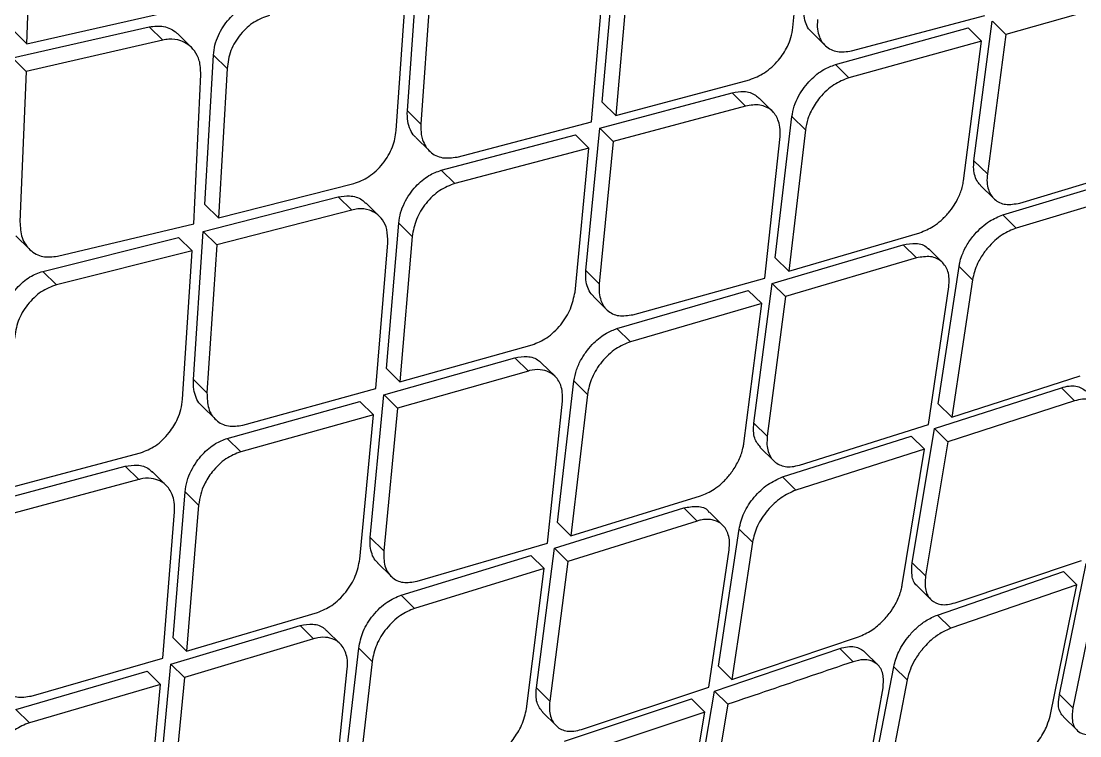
# Model space of a CAD drawing. Extents: x 525 to 613, y 487 to 635.
# Drawn here: x 534.818 to 535.925, y 578.359 to 579.106 of the extents above; entities that cross this region are included whole.
import ezdxf

# ---------------------------------------------------------------- set-up
doc = ezdxf.new("R2010")
doc.units = 0
doc.header["$MEASUREMENT"] = 0
doc.layers.add('1', color=4, linetype='Continuous')
doc.layers.add('STD TEST', color=3, linetype='Continuous')

# ---------------------------------------------------------------- blocks, each defined once
blk = doc.blocks.new('2023 VANGUARD')
at = {"layer": '1', "color": 3, "linetype": 'Continuous', "lineweight": 25}
for p, q in [((-34.1356, -13.6092), (-34.1303, -13.4495)), ((-33.3346, -13.5922), (-33.3196, -13.4422)), ((-33.7378, -13.6794), (-33.727, -13.5253)), ((-33.534, -13.6701), (-33.5206, -13.5185)), ((-33.7128, -13.5393), (-33.7237, -13.6933)), ((-33.5454, -13.6907), (-33.5322, -13.5389)), ((-33.5065, -13.5324), (-33.5199, -13.684)), ((-33.7494, -13.6999), (-33.7388, -13.5455)), ((-32.9737, -13.5604), (-33.1121, -13.5994)), ((-34.1356, -13.6092), (-33.9908, -13.5765)), ((-33.2733, -13.6165), (-33.1339, -13.5797)), ((-34.1509, -13.6239), (-34.0078, -13.5914)), ((-33.9935, -13.6055), (-34.0078, -13.5914)), ((-33.2902, -13.6309), (-33.1513, -13.5925)), ((-33.1373, -13.6064), (-33.1513, -13.5925)), ((-33.1453, -13.7314), (-33.1261, -13.5855)), ((-33.1121, -13.5994), (-33.126, -13.5855)), ((-34.1499, -13.595), (-34.1356, -13.6092)), ((-33.9935, -13.6055), (-34.1366, -13.6381)), ((-33.9635, -13.613), (-33.9778, -13.5988)), ((-33.3153, -13.5968), (-33.3011, -13.6107)), ((-33.1121, -13.5994), (-33.1313, -13.7452)), ((-33.1373, -13.6064), (-33.2762, -13.6448)), ((-33.1562, -13.7524), (-33.1373, -13.6064)), ((-34.1509, -13.624), (-34.1366, -13.6381)), ((-33.9496, -13.777), (-33.9406, -13.621)), ((-33.9264, -13.6351), (-33.9406, -13.621)), ((-34.1366, -13.6381), (-34.1429, -13.7951)), ((-33.9264, -13.6351), (-33.9354, -13.791)), ((-33.2762, -13.6447), (-33.2902, -13.6309)), ((-33.9611, -13.7975), (-33.9538, -13.6411)), ((-33.5199, -13.684), (-33.3799, -13.6467)), ((-33.5365, -13.6975), (-33.3981, -13.6603)), ((-33.3841, -13.6742), (-33.3981, -13.6603)), ((-33.5199, -13.684), (-33.534, -13.6701)), ((-33.3559, -13.6799), (-33.3699, -13.6661)), ((-33.7237, -13.6933), (-33.7378, -13.6794)), ((-33.3841, -13.6742), (-33.5225, -13.7114)), ((-33.6859, -13.7275), (-33.5454, -13.6907)), ((-33.3531, -13.8329), (-33.3356, -13.6853)), ((-33.3216, -13.6992), (-33.3356, -13.6853)), ((-33.7023, -13.7413), (-33.562, -13.7043)), ((-33.5479, -13.7182), (-33.562, -13.7043)), ((-33.5512, -13.8462), (-33.5365, -13.6975)), ((-33.5225, -13.7114), (-33.5365, -13.6975)), ((-33.3216, -13.6992), (-33.339, -13.8468)), ((-33.7291, -13.707), (-33.7148, -13.7211)), ((-33.5225, -13.7114), (-33.5372, -13.8601)), ((-33.364, -13.854), (-33.3481, -13.7061)), ((-33.5479, -13.7182), (-33.6882, -13.7552)), ((-33.5625, -13.8686), (-33.5479, -13.7182)), ((-33.1313, -13.7452), (-33.1453, -13.7314)), ((-33.0973, -13.7756), (-32.9609, -13.7347)), ((-33.7023, -13.7413), (-33.6882, -13.7552)), ((-33.1151, -13.788), (-32.979, -13.7469)), ((-33.9354, -13.791), (-33.7939, -13.7552)), ((-33.1385, -13.7571), (-33.1245, -13.7709)), ((-32.965, -13.7607), (-33.1011, -13.8018)), ((-33.9513, -13.8052), (-33.81, -13.7692)), ((-33.81, -13.7692), (-33.7959, -13.7832)), ((-33.9354, -13.791), (-33.9496, -13.777)), ((-33.767, -13.7896), (-33.781, -13.7757)), ((-33.7959, -13.7832), (-33.9371, -13.8193)), ((-33.1011, -13.8018), (-33.115, -13.788)), ((-34.1037, -13.8311), (-33.9611, -13.7975)), ((-33.7598, -13.9486), (-33.7469, -13.7966)), ((-33.7328, -13.8105), (-33.7469, -13.7966)), ((-34.1473, -13.8098), (-34.133, -13.8239)), ((-34.119, -13.847), (-33.977, -13.8117)), ((-33.9628, -13.8257), (-33.977, -13.8117)), ((-33.9616, -13.9599), (-33.9513, -13.8052)), ((-33.9371, -13.8192), (-33.9513, -13.8053)), ((-33.7328, -13.8105), (-33.7457, -13.9625)), ((-33.339, -13.8468), (-33.2019, -13.8066)), ((-33.9628, -13.8257), (-34.1048, -13.8611)), ((-33.9728, -13.9807), (-33.9628, -13.8257)), ((-33.9371, -13.8193), (-33.9474, -13.9739)), ((-33.7709, -13.9695), (-33.7582, -13.8172)), ((-33.3564, -13.8596), (-33.2195, -13.8192)), ((-33.2195, -13.8192), (-33.2055, -13.833)), ((-33.1783, -13.8377), (-33.1923, -13.8239)), ((-33.3531, -13.8329), (-33.339, -13.8468)), ((-33.2055, -13.833), (-33.3424, -13.8734)), ((-34.1048, -13.8611), (-34.119, -13.847)), ((-33.5372, -13.8601), (-33.5512, -13.8462)), ((-33.1826, -13.9855), (-33.1609, -13.8421)), ((-33.1469, -13.8559), (-33.1609, -13.8421)), ((-33.5019, -13.8923), (-33.364, -13.854)), ((-33.3754, -14.0056), (-33.3564, -13.8596)), ((-33.3424, -13.8734), (-33.3563, -13.8596)), ((-33.1469, -13.8559), (-33.1686, -13.9993)), ((-33.5186, -13.9068), (-33.3813, -13.8669)), ((-33.3673, -13.8807), (-33.3813, -13.8669)), ((-33.193, -14.007), (-33.1716, -13.8633)), ((-33.5435, -13.8729), (-33.5294, -13.8868)), ((-33.3673, -13.8807), (-33.5046, -13.9207)), ((-33.386, -14.027), (-33.3673, -13.8807)), ((-33.3424, -13.8734), (-33.3614, -14.0194)), ((-33.5046, -13.9207), (-33.5186, -13.9068)), ((-33.7457, -13.9625), (-33.6073, -13.9237)), ((-33.7623, -13.9761), (-33.6254, -13.9374)), ((-33.6113, -13.9513), (-33.6254, -13.9374)), ((-33.7457, -13.9625), (-33.7598, -13.9486)), ((-33.5834, -13.9567), (-33.5974, -13.9429)), ((-33.9474, -13.9739), (-33.9616, -13.9599)), ((-33.6113, -13.9513), (-33.7482, -13.99)), ((-33.1686, -13.9993), (-33.0343, -13.9563)), ((-33.91, -14.0078), (-33.7709, -13.9695)), ((-33.5807, -14.1096), (-33.5636, -13.9618)), ((-33.5495, -13.9756), (-33.5635, -13.9618)), ((-33.1867, -14.0113), (-33.0539, -13.9686)), ((-33.04, -13.9824), (-33.0539, -13.9686)), ((-33.7766, -14.1252), (-33.7623, -13.9761)), ((-33.7622, -13.9761), (-33.7482, -13.99)), ((-33.5495, -13.9756), (-33.5667, -14.1235)), ((-33.9529, -13.9875), (-33.9386, -14.0016)), ((-33.9262, -14.0216), (-33.7874, -13.9831)), ((-33.7733, -13.9971), (-33.7874, -13.9831)), ((-33.7482, -13.99), (-33.7625, -14.1391)), ((-33.5913, -14.131), (-33.5757, -13.9828)), ((-33.1686, -13.9993), (-33.1826, -13.9855)), ((-33.04, -13.9824), (-33.1727, -14.0252)), ((-33.7733, -13.9971), (-33.9121, -14.0356)), ((-33.7875, -14.1479), (-33.7733, -13.9971)), ((-33.3614, -14.0194), (-33.3754, -14.0056)), ((-33.3278, -14.0495), (-33.193, -14.007)), ((-33.2099, -14.1516), (-33.1867, -14.0113)), ((-33.1727, -14.0252), (-33.1866, -14.0114)), ((-33.9121, -14.0356), (-33.9262, -14.0216)), ((-33.3456, -14.0619), (-33.2111, -14.0191)), ((-33.1971, -14.033), (-33.2111, -14.0191)), ((-33.1727, -14.0252), (-33.196, -14.1654)), ((-34.1569, -14.0738), (-34.0168, -14.0366)), ((-33.3687, -14.0312), (-33.3547, -14.0451)), ((-33.1971, -14.033), (-33.3316, -14.0757)), ((-33.2203, -14.1748), (-33.1971, -14.033)), ((-34.1727, -14.0881), (-34.0328, -14.0507)), ((-34.0187, -14.0647), (-34.0328, -14.0507)), ((-33.99, -14.0708), (-34.004, -14.0569)), ((-34.0187, -14.0647), (-34.1585, -14.1021)), ((-33.3455, -14.0619), (-33.3316, -14.0757)), ((-33.9827, -14.23), (-33.9702, -14.0775)), ((-33.9561, -14.0914), (-33.9702, -14.0775)), ((-33.5667, -14.1235), (-33.4312, -14.0817)), ((-33.9561, -14.0914), (-33.9686, -14.2439)), ((-33.9935, -14.2512), (-33.9813, -14.0984)), ((-33.584, -14.1363), (-33.4488, -14.0943)), ((-33.4488, -14.0943), (-33.4348, -14.1081)), ((-33.4079, -14.1125), (-33.4219, -14.0987)), ((-33.5667, -14.1235), (-33.5807, -14.1096)), ((-33.4348, -14.1081), (-33.57, -14.1502)), ((-33.7625, -14.1391), (-33.7766, -14.1252)), ((-33.4126, -14.2598), (-33.3909, -14.1164)), ((-33.3769, -14.1302), (-33.3909, -14.1164)), ((-33.7276, -14.1709), (-33.5913, -14.131)), ((-33.6029, -14.2824), (-33.584, -14.1363)), ((-33.57, -14.1502), (-33.584, -14.1363)), ((-33.3769, -14.1302), (-33.3986, -14.2736)), ((-33.7443, -14.1854), (-33.6086, -14.1439)), ((-33.5946, -14.1577), (-33.6086, -14.1439)), ((-33.4227, -14.2817), (-33.4013, -14.138)), ((-33.7689, -14.1518), (-33.7548, -14.1657)), ((-33.5946, -14.1577), (-33.7303, -14.1993)), ((-33.6132, -14.3042), (-33.5946, -14.1577)), ((-33.57, -14.1502), (-33.5889, -14.2963)), ((-33.196, -14.1654), (-33.2099, -14.1516)), ((-33.1649, -14.1934), (-33.0328, -14.1494)), ((-33.056, -14.2894), (-33.0278, -14.1524)), ((-33.1833, -14.2062), (-33.0516, -14.1607)), ((-33.0377, -14.1746), (-33.0516, -14.1607)), ((-33.0138, -14.1663), (-33.042, -14.3032)), ((-33.2044, -14.1761), (-33.1904, -14.1899)), ((-33.0377, -14.1746), (-33.1694, -14.22)), ((-33.0656, -14.3118), (-33.0377, -14.1746)), ((-33.7303, -14.1993), (-33.7443, -14.1854)), ((-33.9686, -14.2439), (-33.8318, -14.2035)), ((-33.1694, -14.22), (-33.1833, -14.2062)), ((-33.9851, -14.2575), (-33.8498, -14.2173)), ((-33.8358, -14.2311), (-33.8498, -14.2173)), ((-33.8082, -14.2362), (-33.8222, -14.2224)), ((-33.9686, -14.2439), (-33.9827, -14.23)), ((-33.8358, -14.2311), (-33.971, -14.2714)), ((-33.3986, -14.2736), (-33.266, -14.229)), ((-33.8057, -14.3889), (-33.7887, -14.2409)), ((-33.7747, -14.2548), (-33.7887, -14.2409)), ((-33.4167, -14.2857), (-33.2856, -14.2412)), ((-33.2717, -14.2551), (-33.2856, -14.2412)), ((-33.2458, -14.2584), (-33.2598, -14.2446)), ((-34.1311, -14.2909), (-33.9935, -14.2512)), ((-33.9991, -14.4069), (-33.9851, -14.2575)), ((-33.9851, -14.2575), (-33.971, -14.2714)), ((-33.7747, -14.2548), (-33.7917, -14.4028)), ((-34.1473, -14.3048), (-34.01, -14.2648)), ((-33.9959, -14.2788), (-34.01, -14.2648)), ((-33.816, -14.4107), (-33.8006, -14.2623)), ((-33.3986, -14.2736), (-33.4126, -14.2598)), ((-33.2557, -14.3989), (-33.2292, -14.2602)), ((-33.2152, -14.2741), (-33.2292, -14.2602)), ((-33.9959, -14.2788), (-34.1331, -14.3188)), ((-34.0098, -14.4299), (-33.9959, -14.2788)), ((-33.971, -14.2714), (-33.9851, -14.4208)), ((-33.2152, -14.2741), (-33.2417, -14.4127)), ((-33.5889, -14.2963), (-33.6029, -14.2824)), ((-33.5558, -14.3258), (-33.4227, -14.2817)), ((-33.4401, -14.4258), (-33.4167, -14.2857)), ((-33.4027, -14.2995), (-33.4167, -14.2857)), ((-33.2653, -14.4213), (-33.2403, -14.2824)), ((-33.042, -14.3032), (-33.056, -14.2894)), ((-33.5736, -14.3382), (-33.4408, -14.2938)), ((-33.4268, -14.3076), (-33.4408, -14.2938)), ((-33.4027, -14.2995), (-33.4261, -14.4396)), ((-34.1473, -14.3048), (-34.1331, -14.3188)), ((-33.5964, -14.3079), (-33.5823, -14.3218)), ((-33.4268, -14.3076), (-33.5596, -14.352)), ((-33.4501, -14.4493), (-33.4268, -14.3076)), ((-33.0517, -14.3126), (-33.0375, -14.3266))]:
    blk.add_line(p, q, dxfattribs=at)
for points, knots in [([(-26.2566, -9.0066), (-26.2864, -9.0326), (-26.3462, -9.0848), (-26.4359, -9.1634), (-26.5259, -9.2425), (-26.6162, -9.322), (-26.7068, -9.4021), (-26.7976, -9.4826), (-26.9625, -9.6292), (-27.2007, -9.8424), (-27.5634, -10.1702), (-27.9771, -10.5489), (-28.6449, -11.1694), (-29.5104, -11.9931), (-30.387, -12.8555), (-31.0802, -13.5544), (-31.5958, -14.0829), (-32.1064, -14.615), (-32.5004, -15.0325), (-32.7801, -15.3322), (-32.9483, -15.5135), (-33.1156, -15.6948), (-33.282, -15.8763), (-33.4475, -16.0578), (-33.6121, -16.2395), (-33.7759, -16.4212), (-33.9388, -16.6031), (-34.1008, -16.785), (-34.2619, -16.967), (-34.4222, -17.1491), (-34.5284, -17.2708), (-34.5815, -17.3315)], [0, 0, 0, 0, 0.010126, 0.020295, 0.030505, 0.040758, 0.051054, 0.061392, 0.071773, 0.107388, 0.142994, 0.196448, 0.250296, 0.375054, 0.500194, 0.562652, 0.625129, 0.687783, 0.750122, 0.771141, 0.792123, 0.813067, 0.833974, 0.854846, 0.875682, 0.896484, 0.917252, 0.937986, 0.958689, 0.97936, 1, 1, 1, 1]), ([(-34.2953, -16.3564), (-34.1482, -16.2012), (-33.8522, -15.8888), (-33.42, -15.4314), (-33.0101, -14.9978), (-32.6366, -14.6027), (-32.2647, -14.2094), (-31.8859, -13.8093), (-31.4915, -13.3934), (-31.1636, -13.0484), (-30.8998, -12.7711), (-30.6977, -12.5589), (-30.4946, -12.3458), (-30.2801, -12.1209), (-30.0435, -11.873), (-29.7782, -11.5954), (-29.4728, -11.2761), (-29.1252, -10.9132), (-28.7335, -10.5043), (-28.3069, -10.0592), (-27.8593, -9.5924), (-27.5544, -9.2736), (-27.4031, -9.1154)], [0, 0, 0, 0, 0.064164, 0.129134, 0.188798, 0.243179, 0.292266, 0.351199, 0.408496, 0.464259, 0.494029, 0.523343, 0.552199, 0.582361, 0.616634, 0.655054, 0.697624, 0.749251, 0.805912, 0.867594, 0.93432, 1, 1, 1, 1]), ([(-26.5548, -9.3729), (-26.8823, -9.6598), (-27.5372, -10.2335), (-28.505, -11.1178), (-29.4609, -12.0181), (-30.4026, -12.9353), (-31.3297, -13.8678), (-32.2405, -14.8151), (-33.1358, -15.775), (-33.7174, -16.4252), (-34.0082, -16.7503)], [0, 0, 0, 0, 0.125, 0.25, 0.375, 0.5, 0.625, 0.75, 0.875, 1, 1, 1, 1]), ([(-30.8971, -12.6971), (-31.3091, -13.1322), (-31.9424, -13.8012), (-33.0721, -15.0172), (-33.7928, -15.7949), (-34.2948, -16.3366)], [0, 0, 0, 0, 0.360925, 0.55487, 1, 1, 1, 1]), ([(-33.9406, -13.621), (-33.9402, -13.6175), (-33.9395, -13.6107), (-33.9357, -13.6005), (-33.9307, -13.5913), (-33.9227, -13.5808), (-33.9111, -13.5706), (-33.901, -13.5671), (-33.8963, -13.5655)], [0, 0, 0, 0, 0.146292, 0.286396, 0.420382, 0.548332, 0.785443, 1, 1, 1, 1]), ([(-33.3151, -13.5966), (-33.3158, -13.596), (-33.3183, -13.5939), (-33.3211, -13.5884), (-33.3235, -13.5801), (-33.3232, -13.5735), (-33.323, -13.5701)], [0, 0, 0, 0, 0.099603, 0.383046, 0.683172, 1, 1, 1, 1]), ([(-33.8821, -13.5795), (-33.8875, -13.5814), (-33.8984, -13.5853), (-33.9129, -13.5988), (-33.9237, -13.6162), (-33.9255, -13.6287), (-33.9264, -13.6351)], [0, 0, 0, 0, 0.242262, 0.488911, 0.741124, 1, 1, 1, 1]), ([(-34.0078, -13.5914), (-34.0026, -13.5908), (-33.9946, -13.5899), (-33.9851, -13.5933), (-33.9803, -13.5963), (-33.9782, -13.5985), (-33.9779, -13.5989)], [0, 0, 0, 0, 0.451408, 0.698167, 0.958589, 1, 1, 1, 1]), ([(-33.3799, -13.6467), (-33.3747, -13.6447), (-33.3667, -13.6417), (-33.3566, -13.6336), (-33.3479, -13.6247), (-33.341, -13.6139), (-33.3362, -13.6022), (-33.3351, -13.5956), (-33.3346, -13.5922)], [0, 0, 0, 0, 0.241206, 0.368519, 0.499922, 0.716933, 0.850313, 1, 1, 1, 1]), ([(-33.309, -13.5839), (-33.3091, -13.5874), (-33.3094, -13.5937), (-33.3069, -13.6034), (-33.3019, -13.6108), (-33.295, -13.6154), (-33.2862, -13.6184), (-33.2785, -13.6173), (-33.2733, -13.6165)], [0, 0, 0, 0, 0.153876, 0.288663, 0.500174, 0.629794, 0.756458, 1, 1, 1, 1]), ([(-33.9538, -13.6411), (-33.954, -13.6362), (-33.9544, -13.6269), (-33.9598, -13.6165), (-33.9667, -13.6097), (-33.9757, -13.6052), (-33.9852, -13.6035), (-33.9915, -13.605), (-33.9935, -13.6055)], [0, 0, 0, 0, 0.213576, 0.401913, 0.564955, 0.702662, 0.901439, 1, 1, 1, 1]), ([(-33.3356, -13.6853), (-33.335, -13.6817), (-33.3337, -13.6745), (-33.329, -13.6641), (-33.3231, -13.6548), (-33.3145, -13.6449), (-33.3033, -13.6357), (-33.2943, -13.6324), (-33.2902, -13.6309)], [0, 0, 0, 0, 0.159713, 0.309549, 0.44951, 0.579601, 0.809261, 1, 1, 1, 1]), ([(-33.2762, -13.6447), (-33.2814, -13.6468), (-33.2894, -13.6499), (-33.2995, -13.6579), (-33.3081, -13.6668), (-33.3148, -13.6771), (-33.3197, -13.6888), (-33.3209, -13.6953), (-33.3216, -13.6992)], [0, 0, 0, 0, 0.242795, 0.369651, 0.499827, 0.71533, 0.831951, 1, 1, 1, 1]), ([(-33.3981, -13.6603), (-33.394, -13.6596), (-33.385, -13.6581), (-33.3754, -13.6611), (-33.3712, -13.6651), (-33.37, -13.6662)], [0, 0, 0, 0, 0.377912, 0.821944, 1, 1, 1, 1]), ([(-33.729, -13.7069), (-33.7294, -13.7065), (-33.7319, -13.7044), (-33.735, -13.6989), (-33.7379, -13.6902), (-33.7379, -13.683), (-33.7378, -13.6794)], [0, 0, 0, 0, 0.065703, 0.356361, 0.667785, 1, 1, 1, 1]), ([(-33.3481, -13.7061), (-33.348, -13.7027), (-33.3478, -13.6964), (-33.3504, -13.6868), (-33.3554, -13.6795), (-33.3624, -13.675), (-33.3712, -13.6722), (-33.379, -13.6734), (-33.3841, -13.6742)], [0, 0, 0, 0, 0.153853, 0.288628, 0.500144, 0.631393, 0.758604, 1, 1, 1, 1]), ([(-33.7237, -13.6933), (-33.7237, -13.697), (-33.7238, -13.7027), (-33.7211, -13.7129), (-33.7162, -13.7209), (-33.7082, -13.7262), (-33.6991, -13.7293), (-33.6911, -13.7282), (-33.6859, -13.7275)], [0, 0, 0, 0, 0.159802, 0.250596, 0.499748, 0.631324, 0.758682, 1, 1, 1, 1]), ([(-33.7939, -13.7552), (-33.7885, -13.7533), (-33.7804, -13.7502), (-33.7704, -13.7421), (-33.7634, -13.7346), (-33.7576, -13.7261), (-33.7517, -13.7144), (-33.7503, -13.7056), (-33.7494, -13.6999)], [0, 0, 0, 0, 0.243219, 0.370113, 0.500156, 0.633015, 0.760749, 1, 1, 1, 1]), ([(-33.1384, -13.7569), (-33.1394, -13.7559), (-33.1419, -13.7534), (-33.1444, -13.7477), (-33.146, -13.7402), (-33.1455, -13.7343), (-33.1453, -13.7314)], [0, 0, 0, 0, 0.170874, 0.440774, 0.717137, 1, 1, 1, 1]), ([(-33.7469, -13.7966), (-33.7464, -13.793), (-33.7453, -13.7859), (-33.7412, -13.7756), (-33.7357, -13.7663), (-33.7275, -13.756), (-33.7161, -13.7463), (-33.7067, -13.7429), (-33.7023, -13.7412)], [0, 0, 0, 0, 0.153093, 0.29815, 0.435198, 0.564266, 0.797627, 1, 1, 1, 1]), ([(-33.1313, -13.7452), (-33.1316, -13.7482), (-33.132, -13.754), (-33.1301, -13.7635), (-33.1243, -13.7726), (-33.1127, -13.7784), (-33.1025, -13.7765), (-33.0973, -13.7756)], [0, 0, 0, 0, 0.138076, 0.267744, 0.500914, 0.748825, 1, 1, 1, 1]), ([(-33.6882, -13.7552), (-33.6935, -13.7572), (-33.7016, -13.7603), (-33.7116, -13.7684), (-33.7206, -13.7781), (-33.7295, -13.7926), (-33.7317, -13.8045), (-33.7328, -13.8105)], [0, 0, 0, 0, 0.244753, 0.371429, 0.500714, 0.75009, 1, 1, 1, 1]), ([(-33.2019, -13.8066), (-33.1971, -13.8047), (-33.1894, -13.8016), (-33.1793, -13.7937), (-33.1698, -13.784), (-33.1618, -13.7716), (-33.1575, -13.7599), (-33.1565, -13.7543), (-33.1562, -13.7524)], [0, 0, 0, 0, 0.228975, 0.359375, 0.50004, 0.749358, 0.915915, 1, 1, 1, 1]), ([(-33.81, -13.7692), (-33.806, -13.7686), (-33.7971, -13.7672), (-33.7871, -13.7704), (-33.7825, -13.7746), (-33.7811, -13.7759)], [0, 0, 0, 0, 0.358614, 0.798429, 1, 1, 1, 1]), ([(-33.7582, -13.8172), (-33.7583, -13.8124), (-33.7584, -13.8033), (-33.7632, -13.7932), (-33.7698, -13.7865), (-33.7784, -13.7823), (-33.7877, -13.7808), (-33.7938, -13.7826), (-33.7959, -13.7832)], [0, 0, 0, 0, 0.211658, 0.398605, 0.560792, 0.698186, 0.897981, 1, 1, 1, 1]), ([(-33.1609, -13.8421), (-33.1607, -13.8408), (-33.1601, -13.837), (-33.1577, -13.8292), (-33.1527, -13.8188), (-33.1452, -13.8086), (-33.1371, -13.8005), (-33.1273, -13.7929), (-33.1198, -13.7899), (-33.1151, -13.788)], [0, 0, 0, 0, 0.057416, 0.170564, 0.339231, 0.511546, 0.648991, 0.776359, 1, 1, 1, 1]), ([(-34.1429, -13.7951), (-34.1426, -13.8009), (-34.1419, -13.8124), (-34.1345, -13.8234), (-34.1263, -13.8291), (-34.117, -13.8326), (-34.1089, -13.8317), (-34.1037, -13.8311)], [0, 0, 0, 0, 0.249719, 0.499151, 0.632688, 0.760764, 1, 1, 1, 1]), ([(-33.1011, -13.8018), (-33.106, -13.8038), (-33.1137, -13.8069), (-33.1238, -13.8149), (-33.1292, -13.8204), (-33.1328, -13.8248), (-33.1367, -13.83), (-33.1432, -13.8406), (-33.1455, -13.8502), (-33.1469, -13.8559)], [0, 0, 0, 0, 0.232664, 0.362081, 0.499902, 0.528605, 0.579993, 0.750383, 1, 1, 1, 1]), ([(-33.2195, -13.8192), (-33.2149, -13.8184), (-33.2053, -13.8166), (-33.1963, -13.8198), (-33.193, -13.8235), (-33.1924, -13.8241)], [0, 0, 0, 0, 0.436592, 0.902108, 1, 1, 1, 1]), ([(-33.1716, -13.8633), (-33.1714, -13.8604), (-33.1709, -13.8546), (-33.1727, -13.8451), (-33.1785, -13.836), (-33.1901, -13.8303), (-33.2004, -13.8321), (-33.2055, -13.833)], [0, 0, 0, 0, 0.137117, 0.26647, 0.500916, 0.751669, 1, 1, 1, 1]), ([(-34.1628, -13.9031), (-34.1624, -13.8995), (-34.1616, -13.8925), (-34.1579, -13.8821), (-34.1527, -13.8727), (-34.1447, -13.8623), (-34.1334, -13.8521), (-34.1236, -13.8487), (-34.119, -13.847)], [0, 0, 0, 0, 0.149618, 0.292113, 0.427546, 0.555988, 0.791212, 1, 1, 1, 1]), ([(-33.5433, -13.8727), (-33.5441, -13.872), (-33.5467, -13.8696), (-33.5495, -13.864), (-33.5516, -13.8559), (-33.5513, -13.8495), (-33.5512, -13.8462)], [0, 0, 0, 0, 0.129217, 0.406647, 0.696893, 1, 1, 1, 1]), ([(-33.5372, -13.8601), (-33.5373, -13.8634), (-33.5376, -13.8695), (-33.5352, -13.8793), (-33.5291, -13.8887), (-33.5173, -13.8947), (-33.507, -13.8931), (-33.5019, -13.8923)], [0, 0, 0, 0, 0.14642, 0.27883, 0.500793, 0.753754, 1, 1, 1, 1]), ([(-34.1048, -13.8611), (-34.1102, -13.8631), (-34.1185, -13.8661), (-34.1284, -13.8744), (-34.1373, -13.8841), (-34.1459, -13.8989), (-34.1477, -13.9111), (-34.1486, -13.9172)], [0, 0, 0, 0, 0.245744, 0.372149, 0.500747, 0.749895, 1, 1, 1, 1]), ([(-33.6073, -13.9237), (-33.6021, -13.9217), (-33.5942, -13.9186), (-33.5843, -13.9104), (-33.5796, -13.9055), (-33.5774, -13.9028), (-33.5774, -13.9028), (-33.5733, -13.8977), (-33.5662, -13.886), (-33.5637, -13.8744), (-33.5624, -13.8686)], [0, 0, 0, 0, 0.23892, 0.367188, 0.500548, 0.500654, 0.50068, 0.50069, 0.750454, 1, 1, 1, 1]), ([(-33.5636, -13.9618), (-33.5628, -13.9578), (-33.5615, -13.9502), (-33.5563, -13.9391), (-33.55, -13.9296), (-33.5413, -13.9198), (-33.5306, -13.9113), (-33.5223, -13.9082), (-33.5186, -13.9068)], [0, 0, 0, 0, 0.171103, 0.329092, 0.473953, 0.605681, 0.828862, 1, 1, 1, 1]), ([(-33.5046, -13.9207), (-33.5097, -13.9227), (-33.5176, -13.9259), (-33.5276, -13.934), (-33.5367, -13.9436), (-33.5458, -13.9581), (-33.5483, -13.9698), (-33.5495, -13.9756)], [0, 0, 0, 0, 0.240132, 0.367928, 0.500568, 0.750061, 1, 1, 1, 1]), ([(-33.6254, -13.9374), (-33.621, -13.9366), (-33.6118, -13.935), (-33.6024, -13.9382), (-33.5985, -13.9421), (-33.5976, -13.943)], [0, 0, 0, 0, 0.401472, 0.853396, 1, 1, 1, 1]), ([(-33.9527, -13.9874), (-33.9533, -13.9868), (-33.9559, -13.9847), (-33.959, -13.979), (-33.9617, -13.9704), (-33.9616, -13.9635), (-33.9616, -13.9599)], [0, 0, 0, 0, 0.091838, 0.377154, 0.679856, 1, 1, 1, 1]), ([(-33.5757, -13.9828), (-33.5756, -13.9797), (-33.5754, -13.9737), (-33.5777, -13.964), (-33.5826, -13.9565), (-33.5904, -13.9515), (-33.5989, -13.9494), (-33.607, -13.9497), (-33.6109, -13.9511), (-33.6113, -13.9513)], [0, 0, 0, 0, 0.143601, 0.271942, 0.50178, 0.626186, 0.796217, 0.97755, 1, 1, 1, 1]), ([(-33.0539, -13.9686), (-33.0512, -13.9679), (-33.0458, -13.9665), (-33.0362, -13.9666), (-33.0311, -13.9701), (-33.0277, -13.9723)], [0, 0, 0, 0, 0.26013, 0.514274, 1, 1, 1, 1]), ([(-34.0168, -14.0366), (-34.0115, -14.0346), (-34.0035, -14.0315), (-33.9936, -14.0233), (-33.9852, -14.0141), (-33.9786, -14.0031), (-33.9742, -13.991), (-33.9733, -13.9843), (-33.9728, -13.9807)], [0, 0, 0, 0, 0.241174, 0.368535, 0.499987, 0.714854, 0.848739, 1, 1, 1, 1]), ([(-33.9474, -13.9739), (-33.9472, -13.9796), (-33.9469, -13.9909), (-33.9399, -14.0014), (-33.9321, -14.0066), (-33.923, -14.0098), (-33.9151, -14.0085), (-33.91, -14.0078)], [0, 0, 0, 0, 0.249605, 0.499296, 0.629507, 0.756481, 1, 1, 1, 1]), ([(-33.0081, -14.0102), (-33.0078, -14.0051), (-33.0071, -13.9949), (-33.0137, -13.9845), (-33.0228, -13.9805), (-33.0319, -13.9803), (-33.0372, -13.9817), (-33.04, -13.9824)], [0, 0, 0, 0, 0.248863, 0.499685, 0.735133, 0.864012, 1, 1, 1, 1]), ([(-33.3684, -14.0309), (-33.3708, -14.028), (-33.3746, -14.0234), (-33.3761, -14.0141), (-33.3756, -14.0085), (-33.3754, -14.0056)], [0, 0, 0, 0, 0.458965, 0.727803, 1, 1, 1, 1]), ([(-33.9702, -14.0775), (-33.9697, -14.0737), (-33.9687, -14.0665), (-33.9643, -14.0557), (-33.9587, -14.0463), (-33.9504, -14.0361), (-33.9394, -14.0266), (-33.9303, -14.0232), (-33.9262, -14.0216)], [0, 0, 0, 0, 0.158908, 0.308135, 0.447695, 0.57761, 0.80767, 1, 1, 1, 1]), ([(-33.3614, -14.0194), (-33.3616, -14.0224), (-33.3621, -14.0281), (-33.3603, -14.0376), (-33.3546, -14.0469), (-33.345, -14.0511), (-33.3356, -14.0515), (-33.3304, -14.0501), (-33.3278, -14.0495)], [0, 0, 0, 0, 0.134426, 0.262768, 0.500251, 0.745083, 0.871407, 1, 1, 1, 1]), ([(-33.9121, -14.0356), (-33.9173, -14.0376), (-33.9253, -14.0408), (-33.9352, -14.049), (-33.9433, -14.0578), (-33.9498, -14.0684), (-33.9545, -14.0804), (-33.9556, -14.0876), (-33.9561, -14.0914)], [0, 0, 0, 0, 0.242285, 0.369251, 0.499846, 0.698207, 0.836269, 1, 1, 1, 1]), ([(-33.4312, -14.0817), (-33.4265, -14.0797), (-33.4189, -14.0766), (-33.409, -14.0687), (-33.404, -14.0635), (-33.4012, -14.0601), (-33.3999, -14.0585), (-33.396, -14.0533), (-33.3907, -14.0442), (-33.3873, -14.0345), (-33.3863, -14.0288), (-33.386, -14.0272), (-33.386, -14.027)], [0, 0, 0, 0, 0.225575, 0.356775, 0.499374, 0.499557, 0.525967, 0.576483, 0.749368, 0.926649, 0.991448, 1, 1, 1, 1]), ([(-34.0328, -14.0507), (-34.0286, -14.05), (-34.0195, -14.0485), (-34.0097, -14.0518), (-34.0054, -14.0559), (-34.0042, -14.0571)], [0, 0, 0, 0, 0.379362, 0.826164, 1, 1, 1, 1]), ([(-33.9813, -14.0984), (-33.9813, -14.0949), (-33.9812, -14.0884), (-33.984, -14.0784), (-33.9892, -14.0707), (-33.9971, -14.0654), (-34.0058, -14.063), (-34.0141, -14.063), (-34.0182, -14.0645), (-34.0187, -14.0647)], [0, 0, 0, 0, 0.153146, 0.283134, 0.502402, 0.626627, 0.793329, 0.975025, 1, 1, 1, 1]), ([(-33.4488, -14.0943), (-33.444, -14.0934), (-33.4344, -14.0917), (-33.4251, -14.0943), (-33.4226, -14.0985), (-33.4222, -14.099)], [0, 0, 0, 0, 0.456706, 0.929213, 1, 1, 1, 1]), ([(-33.4013, -14.138), (-33.4011, -14.1351), (-33.4006, -14.1295), (-33.4023, -14.12), (-33.4074, -14.1116), (-33.416, -14.107), (-33.4241, -14.106), (-33.4304, -14.1066), (-33.4336, -14.1077), (-33.4348, -14.1081)], [0, 0, 0, 0, 0.133191, 0.26104, 0.49973, 0.688434, 0.83475, 0.938579, 1, 1, 1, 1]), ([(-33.7687, -14.1516), (-33.7697, -14.1507), (-33.7723, -14.1483), (-33.775, -14.1425), (-33.777, -14.1345), (-33.7767, -14.1283), (-33.7766, -14.1252)], [0, 0, 0, 0, 0.1524621, 0.4251738, 0.7076623, 1, 1, 1, 1]), ([(-33.8318, -14.2035), (-33.8267, -14.2014), (-33.819, -14.1983), (-33.8091, -14.19), (-33.8001, -14.1802), (-33.791, -14.1655), (-33.7887, -14.1537), (-33.7875, -14.1479)], [0, 0, 0, 0, 0.236881, 0.365561, 0.500664, 0.750093, 1, 1, 1, 1]), ([(-33.7625, -14.1391), (-33.7625, -14.1446), (-33.7625, -14.1556), (-33.7549, -14.1673), (-33.7429, -14.1735), (-33.7327, -14.1718), (-33.7276, -14.1709)], [0, 0, 0, 0, 0.250117, 0.500067, 0.751172, 1, 1, 1, 1]), ([(-33.2043, -14.176), (-33.2045, -14.1758), (-33.2077, -14.1734), (-33.211, -14.1657), (-33.2103, -14.1562), (-33.2099, -14.1516)], [0, 0, 0, 0, 0.03587, 0.535673, 1, 1, 1, 1]), ([(-33.196, -14.1654), (-33.1963, -14.1706), (-33.197, -14.1809), (-33.1907, -14.1912), (-33.1819, -14.1953), (-33.173, -14.1956), (-33.1676, -14.1942), (-33.1649, -14.1934)], [0, 0, 0, 0, 0.249699, 0.499661, 0.729339, 0.85966, 1, 1, 1, 1]), ([(-33.266, -14.229), (-33.2613, -14.227), (-33.2526, -14.2232), (-33.2408, -14.2131), (-33.2322, -14.2029), (-33.2255, -14.1918), (-33.2219, -14.1826), (-33.2207, -14.1766), (-33.2203, -14.175), (-33.2203, -14.1748)], [0, 0, 0, 0, 0.22586, 0.423086, 0.591575, 0.731243, 0.923314, 0.991689, 1, 1, 1, 1]), ([(-33.7887, -14.2409), (-33.7875, -14.235), (-33.7851, -14.2232), (-33.7759, -14.2086), (-33.7668, -14.1988), (-33.757, -14.1906), (-33.7493, -14.1875), (-33.7443, -14.1854)], [0, 0, 0, 0, 0.250921, 0.501552, 0.636534, 0.76475, 1, 1, 1, 1]), ([(-33.7303, -14.1993), (-33.7353, -14.2014), (-33.743, -14.2046), (-33.7529, -14.2128), (-33.7619, -14.2226), (-33.771, -14.2372), (-33.7735, -14.2489), (-33.7747, -14.2548)], [0, 0, 0, 0, 0.236741, 0.365379, 0.500561, 0.750083, 1, 1, 1, 1]), ([(-33.2292, -14.2602), (-33.2278, -14.255), (-33.2256, -14.247), (-33.2192, -14.2358), (-33.2127, -14.2271), (-33.2048, -14.2189), (-33.1947, -14.2111), (-33.1875, -14.208), (-33.1833, -14.2062)], [0, 0, 0, 0, 0.234024, 0.362702, 0.498845, 0.648024, 0.798743, 1, 1, 1, 1]), ([(-33.8498, -14.2172), (-33.8453, -14.2164), (-33.836, -14.2147), (-33.8267, -14.2179), (-33.8231, -14.2218), (-33.8224, -14.2226)], [0, 0, 0, 0, 0.419985, 0.878052, 1, 1, 1, 1]), ([(-33.1694, -14.22), (-33.1733, -14.2217), (-33.1802, -14.2247), (-33.1892, -14.2315), (-33.1949, -14.237), (-33.1977, -14.2402), (-33.1987, -14.2414), (-33.1988, -14.2414), (-33.1989, -14.2415), (-33.1991, -14.2417), (-33.1994, -14.2422), (-33.2002, -14.2431), (-33.2015, -14.2448), (-33.204, -14.2482), (-33.2079, -14.2542), (-33.2125, -14.2635), (-33.2143, -14.2703), (-33.2152, -14.2741)], [0, 0, 0, 0, 0.191658, 0.339015, 0.441892, 0.500164, 0.500304, 0.501101, 0.502694, 0.505871, 0.512197, 0.524732, 0.54934, 0.596695, 0.683956, 0.828697, 1, 1, 1, 1]), ([(-33.8006, -14.2623), (-33.8004, -14.2593), (-33.8002, -14.2534), (-33.8025, -14.2437), (-33.8073, -14.2361), (-33.815, -14.2311), (-33.8233, -14.2291), (-33.8313, -14.2295), (-33.8353, -14.231), (-33.8358, -14.2311)], [0, 0, 0, 0, 0.138877, 0.26639, 0.501194, 0.625734, 0.792267, 0.974134, 1, 1, 1, 1]), ([(-33.2856, -14.2412), (-33.2829, -14.2405), (-33.2774, -14.239), (-33.2701, -14.2392), (-33.2641, -14.241), (-33.2612, -14.2435), (-33.2598, -14.2447)], [0, 0, 0, 0, 0.267053, 0.525939, 0.776682, 1, 1, 1, 1]), ([(-34.1683, -14.2573), (-34.1681, -14.263), (-34.1677, -14.2744), (-34.1607, -14.2848), (-34.153, -14.29), (-34.1441, -14.293), (-34.1362, -14.2917), (-34.1311, -14.2909)], [0, 0, 0, 0, 0.249689, 0.49936, 0.628322, 0.754861, 1, 1, 1, 1]), ([(-33.2717, -14.2551), (-33.2863, -14.26), (-33.3299, -14.2748), (-33.3736, -14.2897), (-33.4027, -14.2995)], [0, 0, 0, 0, 0.334761, 1, 1, 1, 1]), ([(-33.2403, -14.2824), (-33.24, -14.2773), (-33.2393, -14.2671), (-33.2452, -14.2578), (-33.253, -14.2536), (-33.2616, -14.2523), (-33.268, -14.2541), (-33.2717, -14.2551)], [0, 0, 0, 0, 0.247306, 0.499506, 0.6712, 0.811962, 1, 1, 1, 1]), ([(-33.5961, -14.3077), (-33.5986, -14.3047), (-33.6037, -14.2984), (-33.6032, -14.2879), (-33.6029, -14.2824)], [0, 0, 0, 0, 0.475968, 1, 1, 1, 1]), ([(-33.0515, -14.3124), (-33.0524, -14.3116), (-33.0556, -14.3084), (-33.0576, -14.3006), (-33.0565, -14.2928), (-33.056, -14.2894)], [0, 0, 0, 0, 0.182331, 0.646989, 1, 1, 1, 1]), ([(-33.5889, -14.2963), (-33.5891, -14.2991), (-33.5896, -14.3048), (-33.5879, -14.3143), (-33.5824, -14.3235), (-33.5729, -14.3277), (-33.5636, -14.3279), (-33.5584, -14.3265), (-33.5558, -14.3258)], [0, 0, 0, 0, 0.131927, 0.259425, 0.500188, 0.742428, 0.869417, 1, 1, 1, 1]), ([(-33.042, -14.3032), (-33.0425, -14.308), (-33.0434, -14.3154), (-33.0406, -14.323), (-33.0361, -14.3288), (-33.0271, -14.3326), (-33.0175, -14.3302), (-33.0127, -14.329)], [0, 0, 0, 0, 0.239161, 0.367441, 0.501212, 0.750434, 1, 1, 1, 1]), ([(-33.6579, -14.3594), (-33.6527, -14.357), (-33.6423, -14.3524), (-33.6286, -14.3389), (-33.6214, -14.3278), (-33.6159, -14.3163), (-33.6145, -14.3099), (-33.6132, -14.3042)], [0, 0, 0, 0, 0.249798, 0.499621, 0.721535, 0.74998, 1, 1, 1, 1]), ([(-33.1119, -14.3654), (-33.1082, -14.3638), (-33.1012, -14.3607), (-33.0912, -14.353), (-33.083, -14.3446), (-33.0751, -14.3342), (-33.0689, -14.3227), (-33.0665, -14.315), (-33.0655, -14.3118)], [0, 0, 0, 0, 0.18178, 0.347358, 0.496725, 0.629884, 0.846851, 1, 1, 1, 1]), ([(-34.1331, -14.3188), (-34.1383, -14.3209), (-34.1462, -14.3241), (-34.156, -14.3324), (-34.1648, -14.3423), (-34.1735, -14.3572), (-34.1756, -14.3692), (-34.1766, -14.3752)], [0, 0, 0, 0, 0.240696, 0.368346, 0.500613, 0.7499, 1, 1, 1, 1])]:
    blk.add_open_spline(points, degree=3, knots=knots, dxfattribs=at)
for points in [[(-33.3909, -14.1164), (-33.3895, -14.1107), (-33.3868, -14.0993), (-33.3756, -14.0826), (-33.3611, -14.0688), (-33.3507, -14.0642), (-33.3456, -14.0619)], [(-33.3316, -14.0757), (-33.3368, -14.078), (-33.3471, -14.0827), (-33.3616, -14.0964), (-33.3728, -14.1131), (-33.3756, -14.1245), (-33.3769, -14.1302)]]:
    blk.add_open_spline(points, degree=3, dxfattribs=at)
blk = doc.blocks.new('2026 Vanguard')
at = {"layer": 'STD TEST', "color": 1}
blk.add_blockref('2023 VANGUARD', (44.1613, 88.209), dxfattribs=at)

msp = doc.modelspace()

# ---------------------------------------------------------------- block references
at = {"layer": '1'}
msp.add_blockref('2026 Vanguard', (524.7985, 504.4821), dxfattribs=at)

doc.saveas('drawing.dxf')
